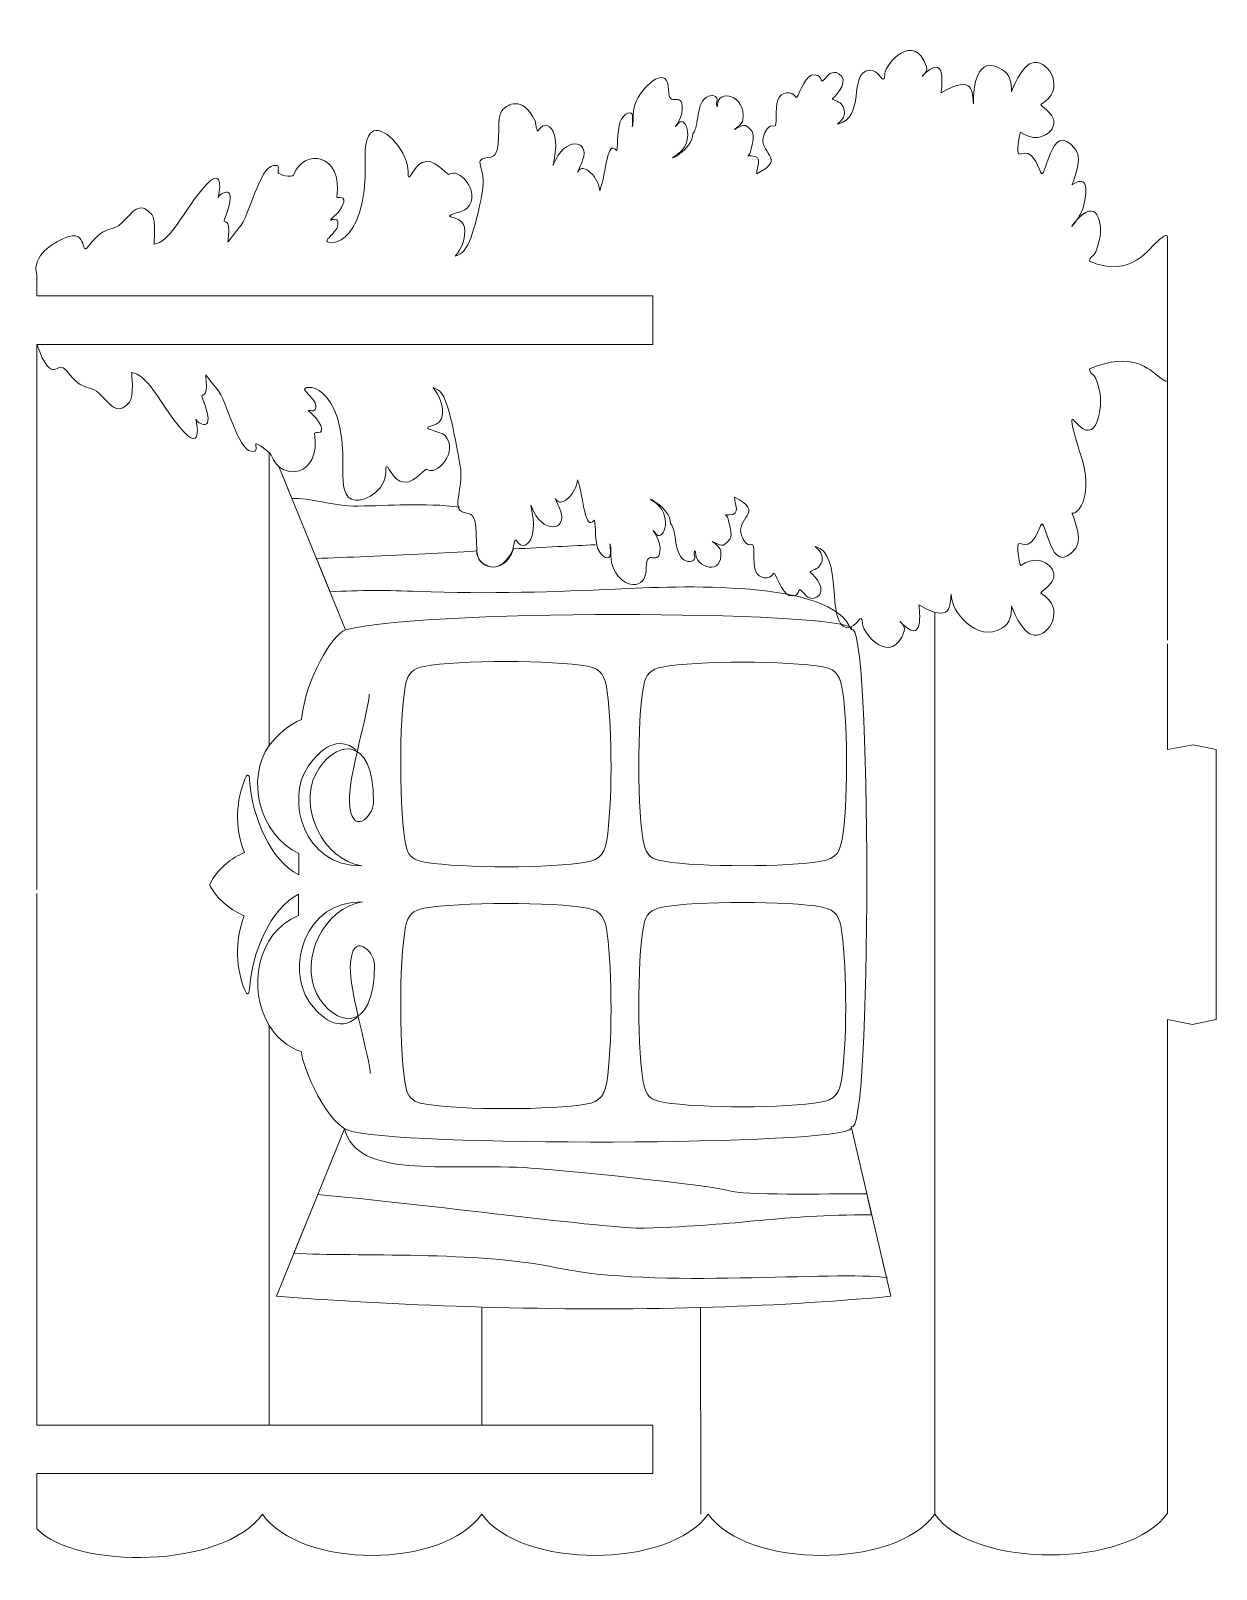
# Model space of a CAD drawing. Header units: centimetres. Extents: x -41 to 41, y -55 to 55.
# Drawn here: x -26.39 to -11.76, y -52.33 to -33.34 of the extents above; entities that cross this region are included whole.
import ezdxf

# ---------------------------------------------------------------- set-up
doc = ezdxf.new("R2010")
doc.units = ezdxf.units.CM
doc.header["$MEASUREMENT"] = 0
doc.layers.add('layer 1', color=7, linetype='Continuous')

msp = doc.modelspace()

# ---------------------------------------------------------------- linework, layer by layer
at = {"layer": 'layer 1', "color": 250, "lineweight": 9}
for points, knots in [([(-12.3648, -40.8604), (-12.3648, -40.8604), (-12.3648, -35.95133), (-12.3648, -35.95133), (-12.3648, -35.95133), (-12.3648, -35.83813), (-12.3715, -35.8491), (-12.45907, -35.91317), (-12.45907, -35.91317), (-12.60408, -36.01923), (-12.79692, -36.40963), (-13.32815, -36.18483), (-13.32815, -36.18483), (-13.30498, -36.06175), (-13.27923, -36.22037), (-13.20427, -35.91368), (-13.20427, -35.91368), (-13.16052, -35.73467), (-13.23165, -35.3608), (-13.51188, -35.70848), (-13.51188, -35.70848), (-13.62437, -35.84807), (-13.44127, -35.65203), (-13.40828, -35.52748), (-13.40828, -35.52748), (-13.29042, -35.08265), (-13.49025, -35.20695), (-13.5439, -35.24253), (-13.5439, -35.24253), (-13.55457, -35.2496), (-13.4007, -34.93582), (-13.49837, -34.80887), (-13.49837, -34.80887), (-13.82073, -34.38982), (-13.86472, -35.24977), (-13.93438, -35.08372), (-13.93438, -35.08372), (-13.97533, -34.986), (-14.03105, -34.79968), (-14.18818, -34.86383), (-14.18818, -34.86383), (-14.24788, -34.88817), (-14.19012, -34.58475), (-14.17517, -34.5951), (-14.17517, -34.5951), (-14.04013, -34.68865), (-13.88092, -34.68135), (-13.79122, -34.55233), (-13.79122, -34.55233), (-13.68352, -34.39743), (-13.9455, -34.26385), (-13.92787, -34.25305), (-13.92787, -34.25305), (-13.61498, -34.06143), (-13.82323, -33.71803), (-14.00987, -33.73175), (-14.00987, -33.73175), (-14.16942, -33.74348), (-14.2923, -34.10155), (-14.2923, -34.09425), (-14.2923, -34.09425), (-14.2923, -33.98113), (-14.30267, -33.88622), (-14.40945, -33.8194), (-14.40945, -33.8194), (-14.7155, -33.62793), (-14.76882, -34.03238), (-14.76087, -34.24083), (-14.76087, -34.24083), (-14.77428, -34.10887), (-14.74765, -33.8663), (-15.15783, -34.10647), (-15.15783, -34.10647), (-15.16762, -34.1122), (-15.07048, -33.61162), (-15.34655, -33.85603), (-15.34655, -33.85603), (-15.36032, -33.86822), (-15.37678, -33.88488), (-15.38298, -33.89142), (-15.38298, -33.89142), (-15.39943, -33.9087), (-15.39303, -33.9011), (-15.37908, -33.88735), (-15.37908, -33.88735), (-15.35867, -33.86722), (-15.3243, -33.82772), (-15.34003, -33.78275), (-15.34003, -33.78275), (-15.49462, -33.34125), (-15.84833, -33.74838), (-15.85415, -33.87437), (-15.85415, -33.87437), (-15.86247, -34.05428), (-15.92275, -33.80863), (-16.04937, -33.8255), (-16.04937, -33.8255), (-16.31305, -33.87125), (-16.08143, -34.41417), (-16.4393, -34.49558), (-16.4393, -34.49558), (-16.36427, -34.43102), (-16.30777, -34.34477), (-16.39428, -34.24343), (-16.39428, -34.24343), (-16.42057, -34.2126), (-16.51522, -34.1888), (-16.49842, -34.17625), (-16.49842, -34.17625), (-16.43583, -34.12968), (-16.2891, -33.94623), (-16.42002, -33.87087), (-16.42002, -33.87087), (-16.50725, -33.8205), (-16.55997, -33.89502), (-16.60253, -33.94415), (-16.60253, -33.94415), (-16.66012, -34.01067), (-16.61418, -33.8515), (-16.75872, -33.88918), (-16.75872, -33.88918), (-16.85, -33.913), (-16.93352, -34.1872), (-16.94743, -34.16403), (-16.94743, -34.16403), (-17.00325, -34.07123), (-17.13433, -34.09572), (-17.17088, -34.18687), (-17.17088, -34.18687), (-17.22097, -34.31178), (-17.17167, -34.536), (-17.22077, -34.51828), (-17.22077, -34.51828), (-17.28773, -34.49412), (-17.32765, -34.58125), (-17.3444, -34.62212), (-17.3444, -34.62212), (-17.43712, -34.84808), (-17.04198, -34.91563), (-17.43552, -35.10465), (-17.43552, -35.10465), (-17.43552, -35.02337), (-17.34905, -34.88477), (-17.50058, -34.88477), (-17.50058, -34.88477), (-17.57863, -34.88477), (-17.527, -34.89277), (-17.51362, -34.8359), (-17.51362, -34.8359), (-17.50053, -34.78043), (-17.452, -34.63863), (-17.49283, -34.58607), (-17.49283, -34.58607), (-17.58735, -34.46447), (-17.6026, -34.5119), (-17.71115, -34.55768), (-17.71115, -34.55768), (-17.72112, -34.56188), (-17.61215, -34.49993), (-17.6047, -34.43888), (-17.6047, -34.43888), (-17.56605, -34.12207), (-17.91708, -34.06222), (-17.91708, -34.2539), (-17.91708, -34.2539), (-17.91708, -34.31038), (-17.93587, -34.24155), (-17.93008, -34.22947), (-17.93008, -34.22947), (-17.896, -34.15828), (-17.96778, -34.12528), (-18.03162, -34.14977), (-18.03162, -34.14977), (-18.1933, -34.21173), (-18.13965, -34.52917), (-18.2226, -34.60947), (-18.2226, -34.60947), (-18.22305, -34.81887), (-18.57583, -34.96848), (-18.4442, -34.8891), (-18.4442, -34.8891), (-18.17405, -34.72622), (-18.31308, -34.38472), (-18.39503, -34.47663), (-18.39503, -34.47663), (-18.50928, -34.6048), (-18.3531, -34.44488), (-18.3531, -34.30887), (-18.3531, -34.30887), (-18.3531, -34.05555), (-18.5223, -34.32205), (-18.5223, -34.07067), (-18.5223, -34.07067), (-18.5223, -33.76042), (-18.81895, -33.98815), (-18.91925, -34.20678), (-18.91925, -34.20678), (-18.9796, -34.33833), (-18.9521, -34.44608), (-18.96493, -34.50047), (-18.96493, -34.50047), (-18.98188, -34.57227), (-18.9597, -34.48027), (-18.96767, -34.38538), (-18.96767, -34.38538), (-18.9701, -34.33497), (-19.0655, -34.34117), (-19.11942, -34.4658), (-19.11942, -34.4658), (-19.16333, -34.5673), (-19.14442, -34.8441), (-19.16657, -34.81757), (-19.16657, -34.81757), (-19.285, -34.67565), (-19.28693, -35.07852), (-19.3717, -35.31812), (-19.3717, -35.31812), (-19.37647, -35.15783), (-19.57728, -34.95692), (-19.6416, -35.08022), (-19.6416, -35.08022), (-19.66247, -35.12018), (-19.5922, -34.96378), (-19.58303, -34.93973), (-19.58303, -34.93973), (-19.48415, -34.6802), (-19.81377, -34.64288), (-19.94097, -34.9886), (-19.94097, -34.9886), (-19.97263, -35.07463), (-19.88138, -34.80177), (-19.93045, -34.62995), (-19.93045, -34.62995), (-19.96738, -34.5005), (-20.06327, -34.46135), (-20.12988, -34.57237), (-20.12988, -34.57237), (-20.13207, -34.576), (-20.15052, -34.59242), (-20.1678, -34.45225), (-20.1678, -34.45225), (-20.33845, -34.12333), (-20.50887, -34.26558), (-20.56382, -34.30747), (-20.56382, -34.30747), (-20.67577, -34.39283), (-20.55227, -34.87915), (-20.71315, -34.89962), (-20.71315, -34.89962), (-20.98612, -34.93433), (-20.75397, -34.99297), (-20.82252, -35.3435), (-20.82252, -35.3435), (-20.86415, -35.55635), (-20.96095, -36.03348), (-21.09325, -36.09507), (-21.09325, -36.09507), (-21.22893, -36.15825), (-21.10293, -36.11088), (-21.05817, -35.9479), (-21.05817, -35.9479), (-21.02627, -35.83178), (-21.00508, -35.68938), (-21.16823, -35.6501), (-21.16823, -35.6501), (-21.34022, -35.60875), (-21.06793, -35.59423), (-21.00637, -35.52857), (-21.00637, -35.52857), (-20.8267, -35.33707), (-21.11633, -35.0134), (-21.2349, -35.11675), (-21.2349, -35.11675), (-21.28172, -35.10217), (-21.41292, -34.90227), (-21.562, -34.96498), (-21.562, -34.96498), (-21.67758, -35.0136), (-21.7405, -35.26695), (-21.73673, -35.08183), (-21.73673, -35.08183), (-21.73207, -34.85378), (-22.0135, -34.51902), (-22.16212, -34.5775), (-22.16212, -34.5775), (-22.2777, -34.62298), (-22.26898, -34.8635), (-22.26648, -34.94668), (-22.26648, -34.94668), (-22.23283, -36.06942), (-22.80242, -35.99888), (-22.73277, -35.91783), (-22.73277, -35.91783), (-22.727, -35.91112), (-22.61612, -35.79232), (-22.60913, -35.76513), (-22.60913, -35.76513), (-22.55447, -35.55275), (-22.81788, -35.78252), (-22.61563, -35.60023), (-22.61563, -35.60023), (-22.57875, -35.56698), (-22.4675, -35.39867), (-22.57007, -35.39867), (-22.57007, -35.39867), (-22.57488, -35.39867), (-22.6174, -35.40452), (-22.61563, -35.39255), (-22.61563, -35.39255), (-22.53627, -34.85388), (-23.02157, -34.78437), (-23.1519, -35.12145), (-23.1519, -35.12145), (-23.16777, -35.16248), (-23.34063, -35.11133), (-23.34063, -35.09527), (-23.34063, -35.09527), (-23.34063, -35.02397), (-23.31693, -34.99363), (-23.3992, -35.00363), (-23.3992, -35.00363), (-23.56955, -35.02437), (-23.69487, -35.63057), (-23.81955, -35.76948), (-23.81955, -35.76948), (-24.01355, -35.98565), (-23.9497, -36.01583), (-23.9497, -35.80002), (-23.9497, -35.80002), (-23.9497, -35.6423), (-24.0282, -35.73193), (-24.00177, -35.66565), (-24.00177, -35.66565), (-23.80485, -35.17203), (-24.0769, -35.36178), (-24.08037, -35.3985), (-24.08037, -35.3985), (-24.08185, -35.41403), (-23.9529, -34.85858), (-24.35293, -35.38995), (-24.35293, -35.38995), (-24.53412, -35.63058), (-24.6856, -35.95308), (-24.87363, -35.974), (-24.87363, -35.974), (-24.87332, -35.97463), (-24.84108, -35.66882), (-24.89973, -35.6066), (-24.89973, -35.6066), (-25.0212, -35.47765), (-25.08582, -35.51122), (-25.21287, -35.65558), (-25.21287, -35.65558), (-25.40705, -35.8762), (-25.44618, -35.68985), (-25.67898, -35.99793), (-25.67898, -35.99793), (-25.79627, -36.15312), (-25.65863, -35.7104), (-26.04705, -35.93395), (-26.04705, -35.93395), (-26.07742, -35.94765), (-26.39298, -36.10817), (-26.31792, -36.352), (-26.31792, -36.352), (-26.31792, -36.352), (-26.31792, -36.6109), (-26.31792, -36.6109), (-26.31792, -36.6109), (-26.31792, -36.6109), (-18.71562, -36.6109), (-18.71562, -36.6109), (-18.71562, -36.6109), (-18.71562, -36.6109), (-18.71562, -37.2109), (-18.71562, -37.2109), (-18.71562, -37.2109), (-18.71562, -37.2109), (-26.31792, -37.2109), (-26.31792, -37.2109), (-26.31792, -37.2109), (-26.31792, -37.2109), (-26.31792, -43.93827), (-26.31792, -43.93827)], [0, 0, 0, 0, 0.01030928, 0.01030928, 0.01030928, 0.01030928, 0.02061856, 0.02061856, 0.02061856, 0.02061856, 0.03092784, 0.03092784, 0.03092784, 0.03092784, 0.04123711, 0.04123711, 0.04123711, 0.04123711, 0.05154639, 0.05154639, 0.05154639, 0.05154639, 0.06185567, 0.06185567, 0.06185567, 0.06185567, 0.07216495, 0.07216495, 0.07216495, 0.07216495, 0.08247423, 0.08247423, 0.08247423, 0.08247423, 0.09278351, 0.09278351, 0.09278351, 0.09278351, 0.10309278, 0.10309278, 0.10309278, 0.10309278, 0.11340206, 0.11340206, 0.11340206, 0.11340206, 0.12371134, 0.12371134, 0.12371134, 0.12371134, 0.13402062, 0.13402062, 0.13402062, 0.13402062, 0.1443299, 0.1443299, 0.1443299, 0.1443299, 0.15463918, 0.15463918, 0.15463918, 0.15463918, 0.16494845, 0.16494845, 0.16494845, 0.16494845, 0.17525773, 0.17525773, 0.17525773, 0.17525773, 0.18556701, 0.18556701, 0.18556701, 0.18556701, 0.19587629, 0.19587629, 0.19587629, 0.19587629, 0.20618557, 0.20618557, 0.20618557, 0.20618557, 0.21649485, 0.21649485, 0.21649485, 0.21649485, 0.22680412, 0.22680412, 0.22680412, 0.22680412, 0.2371134, 0.2371134, 0.2371134, 0.2371134, 0.24742268, 0.24742268, 0.24742268, 0.24742268, 0.25773196, 0.25773196, 0.25773196, 0.25773196, 0.26804124, 0.26804124, 0.26804124, 0.26804124, 0.27835052, 0.27835052, 0.27835052, 0.27835052, 0.28865979, 0.28865979, 0.28865979, 0.28865979, 0.29896907, 0.29896907, 0.29896907, 0.29896907, 0.30927835, 0.30927835, 0.30927835, 0.30927835, 0.31958763, 0.31958763, 0.31958763, 0.31958763, 0.32989691, 0.32989691, 0.32989691, 0.32989691, 0.34020619, 0.34020619, 0.34020619, 0.34020619, 0.35051546, 0.35051546, 0.35051546, 0.35051546, 0.36082474, 0.36082474, 0.36082474, 0.36082474, 0.37113402, 0.37113402, 0.37113402, 0.37113402, 0.3814433, 0.3814433, 0.3814433, 0.3814433, 0.39175258, 0.39175258, 0.39175258, 0.39175258, 0.40206186, 0.40206186, 0.40206186, 0.40206186, 0.41237113, 0.41237113, 0.41237113, 0.41237113, 0.42268041, 0.42268041, 0.42268041, 0.42268041, 0.43298969, 0.43298969, 0.43298969, 0.43298969, 0.44329897, 0.44329897, 0.44329897, 0.44329897, 0.45360825, 0.45360825, 0.45360825, 0.45360825, 0.46391753, 0.46391753, 0.46391753, 0.46391753, 0.4742268, 0.4742268, 0.4742268, 0.4742268, 0.48453608, 0.48453608, 0.48453608, 0.48453608, 0.49484536, 0.49484536, 0.49484536, 0.49484536, 0.50515464, 0.50515464, 0.50515464, 0.50515464, 0.51546392, 0.51546392, 0.51546392, 0.51546392, 0.5257732, 0.5257732, 0.5257732, 0.5257732, 0.53608247, 0.53608247, 0.53608247, 0.53608247, 0.54639175, 0.54639175, 0.54639175, 0.54639175, 0.55670103, 0.55670103, 0.55670103, 0.55670103, 0.56701031, 0.56701031, 0.56701031, 0.56701031, 0.57731959, 0.57731959, 0.57731959, 0.57731959, 0.58762887, 0.58762887, 0.58762887, 0.58762887, 0.59793814, 0.59793814, 0.59793814, 0.59793814, 0.60824742, 0.60824742, 0.60824742, 0.60824742, 0.6185567, 0.6185567, 0.6185567, 0.6185567, 0.62886598, 0.62886598, 0.62886598, 0.62886598, 0.63917526, 0.63917526, 0.63917526, 0.63917526, 0.64948454, 0.64948454, 0.64948454, 0.64948454, 0.65979381, 0.65979381, 0.65979381, 0.65979381, 0.67010309, 0.67010309, 0.67010309, 0.67010309, 0.68041237, 0.68041237, 0.68041237, 0.68041237, 0.69072165, 0.69072165, 0.69072165, 0.69072165, 0.70103093, 0.70103093, 0.70103093, 0.70103093, 0.71134021, 0.71134021, 0.71134021, 0.71134021, 0.72164948, 0.72164948, 0.72164948, 0.72164948, 0.73195876, 0.73195876, 0.73195876, 0.73195876, 0.74226804, 0.74226804, 0.74226804, 0.74226804, 0.75257732, 0.75257732, 0.75257732, 0.75257732, 0.7628866, 0.7628866, 0.7628866, 0.7628866, 0.77319588, 0.77319588, 0.77319588, 0.77319588, 0.78350515, 0.78350515, 0.78350515, 0.78350515, 0.79381443, 0.79381443, 0.79381443, 0.79381443, 0.80412371, 0.80412371, 0.80412371, 0.80412371, 0.81443299, 0.81443299, 0.81443299, 0.81443299, 0.82474227, 0.82474227, 0.82474227, 0.82474227, 0.83505155, 0.83505155, 0.83505155, 0.83505155, 0.84536082, 0.84536082, 0.84536082, 0.84536082, 0.8556701, 0.8556701, 0.8556701, 0.8556701, 0.86597938, 0.86597938, 0.86597938, 0.86597938, 0.87628866, 0.87628866, 0.87628866, 0.87628866, 0.88659794, 0.88659794, 0.88659794, 0.88659794, 0.89690722, 0.89690722, 0.89690722, 0.89690722, 0.90721649, 0.90721649, 0.90721649, 0.90721649, 0.91752577, 0.91752577, 0.91752577, 0.91752577, 0.92783505, 0.92783505, 0.92783505, 0.92783505, 0.93814433, 0.93814433, 0.93814433, 0.93814433, 0.94845361, 0.94845361, 0.94845361, 0.94845361, 0.95876289, 0.95876289, 0.95876289, 0.95876289, 0.96907216, 0.96907216, 0.96907216, 0.96907216, 0.97938144, 0.97938144, 0.97938144, 0.97938144, 1, 1, 1, 1]), ([(-26.31792, -43.98753), (-26.31792, -43.98753), (-26.31792, -50.54575), (-26.31792, -50.54575), (-26.31792, -50.54575), (-26.31792, -50.54575), (-18.7156, -50.54575), (-18.7156, -50.54575), (-18.7156, -50.54575), (-18.7156, -50.54575), (-18.7156, -51.14365), (-18.7156, -51.14365), (-18.7156, -51.14365), (-18.7156, -51.14365), (-26.31792, -51.14365), (-26.31792, -51.14365), (-26.31792, -51.14365), (-26.31792, -51.14365), (-26.31792, -51.82822), (-26.31792, -51.82822), (-26.31792, -51.82822), (-25.83785, -52.32543), (-24.01552, -52.3254), (-23.53548, -51.64445), (-23.53548, -51.64445), (-23.05543, -52.32542), (-21.30817, -52.3254), (-20.82815, -51.64445), (-20.82815, -51.64445), (-20.34812, -52.32542), (-18.51363, -52.3254), (-18.0336, -51.64445), (-18.0336, -51.64445), (-17.55358, -52.32542), (-15.71875, -52.3254), (-15.2387, -51.64445), (-15.2387, -51.64445), (-14.7587, -52.32542), (-12.84482, -52.31387), (-12.36478, -51.63295), (-12.36478, -51.63295), (-12.36478, -49.6032), (-12.3648, -47.57342), (-12.3648, -45.54367), (-12.3648, -45.54367), (-12.3648, -45.54367), (-12.05602, -45.602), (-12.05602, -45.602), (-12.05602, -45.602), (-12.05602, -45.602), (-11.76478, -45.54367), (-11.76478, -45.54367), (-11.76478, -45.54367), (-11.76478, -45.54367), (-11.76478, -42.21033), (-11.76478, -42.21033), (-11.76478, -42.21033), (-11.76478, -42.21033), (-12.05125, -42.152), (-12.05125, -42.152), (-12.05125, -42.152), (-12.05125, -42.152), (-12.3648, -42.21033), (-12.3648, -42.21033), (-12.3648, -42.21033), (-12.3648, -42.21033), (-12.3648, -40.90727), (-12.3648, -40.90727)], [0, 0, 0, 0, 0.05555556, 0.05555556, 0.05555556, 0.05555556, 0.11111111, 0.11111111, 0.11111111, 0.11111111, 0.16666667, 0.16666667, 0.16666667, 0.16666667, 0.22222222, 0.22222222, 0.22222222, 0.22222222, 0.27777778, 0.27777778, 0.27777778, 0.27777778, 0.33333333, 0.33333333, 0.33333333, 0.33333333, 0.38888889, 0.38888889, 0.38888889, 0.38888889, 0.44444444, 0.44444444, 0.44444444, 0.44444444, 0.5, 0.5, 0.5, 0.5, 0.55555556, 0.55555556, 0.55555556, 0.55555556, 0.61111111, 0.61111111, 0.61111111, 0.61111111, 0.66666667, 0.66666667, 0.66666667, 0.66666667, 0.72222222, 0.72222222, 0.72222222, 0.72222222, 0.77777778, 0.77777778, 0.77777778, 0.77777778, 0.83333333, 0.83333333, 0.83333333, 0.83333333, 0.88888889, 0.88888889, 0.88888889, 0.88888889, 1, 1, 1, 1]), ([(-19.62215, -43.6138), (-20.12625, -43.67953), (-21.24588, -43.66967), (-21.58658, -43.5883), (-21.58658, -43.5883), (-21.68695, -43.56433), (-21.73852, -43.50337), (-21.76122, -43.4043), (-21.76122, -43.4043), (-21.84855, -43.02342), (-21.85062, -41.8345), (-21.76785, -41.4101), (-21.76785, -41.4101), (-21.74062, -41.27035), (-21.67773, -41.21013), (-21.53903, -41.18427), (-21.53903, -41.18427), (-21.11997, -41.1061), (-19.93958, -41.10418), (-19.52135, -41.18282), (-19.52135, -41.18282), (-19.34318, -41.21632), (-19.30453, -41.31345), (-19.27858, -41.49945), (-19.27858, -41.49945), (-19.2155, -41.95142), (-19.21792, -42.91567), (-19.2858, -43.32865), (-19.2858, -43.32865), (-19.32097, -43.54275), (-19.40453, -43.58542), (-19.62215, -43.6138)], [0, 0, 0, 0, 0.11111111, 0.11111111, 0.11111111, 0.11111111, 0.22222222, 0.22222222, 0.22222222, 0.22222222, 0.33333333, 0.33333333, 0.33333333, 0.33333333, 0.44444444, 0.44444444, 0.44444444, 0.44444444, 0.55555556, 0.55555556, 0.55555556, 0.55555556, 0.66666667, 0.66666667, 0.66666667, 0.66666667, 0.77777778, 0.77777778, 0.77777778, 0.77777778, 1, 1, 1, 1]), ([(-18.64852, -43.57557), (-18.74885, -43.55162), (-18.80045, -43.49062), (-18.82315, -43.39155), (-18.82315, -43.39155), (-18.91048, -43.0107), (-18.91253, -41.84292), (-18.82978, -41.41852), (-18.82978, -41.41852), (-18.80255, -41.2788), (-18.73967, -41.21857), (-18.60097, -41.1927), (-18.60097, -41.1927), (-18.1819, -41.11452), (-17.03325, -41.11263), (-16.61502, -41.19125), (-16.61502, -41.19125), (-16.43688, -41.22472), (-16.39822, -41.32188), (-16.37225, -41.50788), (-16.37225, -41.50788), (-16.30918, -41.95985), (-16.3116, -42.90295), (-16.37945, -43.31592), (-16.37945, -43.31592), (-16.41463, -43.52998), (-16.49822, -43.57268), (-16.71583, -43.60107), (-16.71583, -43.60107), (-17.2199, -43.66678), (-18.30782, -43.65692), (-18.64852, -43.57557)], [0, 0, 0, 0, 0.11111111, 0.11111111, 0.11111111, 0.11111111, 0.22222222, 0.22222222, 0.22222222, 0.22222222, 0.33333333, 0.33333333, 0.33333333, 0.33333333, 0.44444444, 0.44444444, 0.44444444, 0.44444444, 0.55555556, 0.55555556, 0.55555556, 0.55555556, 0.66666667, 0.66666667, 0.66666667, 0.66666667, 0.77777778, 0.77777778, 0.77777778, 0.77777778, 1, 1, 1, 1]), ([(-22.376, -42.2164), (-22.59885, -42.02713), (-22.82447, -42.20595), (-22.97052, -42.41702), (-22.97052, -42.41702), (-23.24937, -42.82), (-23.03502, -43.65655), (-22.30923, -43.64428), (-22.30923, -43.64428), (-22.786, -43.57138), (-23.09002, -42.93448), (-22.87627, -42.51313), (-22.87627, -42.51313), (-22.67232, -42.1111), (-22.15792, -41.97945), (-22.16308, -42.8686), (-22.16308, -42.8686), (-22.16405, -43.03432), (-22.44512, -43.3082), (-22.4607, -42.84572), (-22.4607, -42.84572), (-22.47137, -42.5293), (-22.20887, -41.67375), (-22.21528, -41.52627)], [0, 0, 0, 0, 0.14285714, 0.14285714, 0.14285714, 0.14285714, 0.28571429, 0.28571429, 0.28571429, 0.28571429, 0.42857143, 0.42857143, 0.42857143, 0.42857143, 0.57142857, 0.57142857, 0.57142857, 0.57142857, 0.71428571, 0.71428571, 0.71428571, 0.71428571, 1, 1, 1, 1]), ([(-22.36708, -45.51597), (-22.58992, -45.70523), (-22.81402, -45.52752), (-22.96007, -45.31645), (-22.96007, -45.31645), (-23.2389, -44.91348), (-23.02457, -44.07693), (-22.29877, -44.08918), (-22.29877, -44.08918), (-22.77555, -44.1621), (-23.07957, -44.799), (-22.86582, -45.22035), (-22.86582, -45.22035), (-22.66187, -45.62238), (-22.14747, -45.75402), (-22.15263, -44.86487), (-22.15263, -44.86487), (-22.1536, -44.69917), (-22.43465, -44.42527), (-22.45025, -44.88775), (-22.45025, -44.88775), (-22.4609, -45.20418), (-22.19842, -46.05973), (-22.20483, -46.2072)], [0, 0, 0, 0, 0.14285714, 0.14285714, 0.14285714, 0.14285714, 0.28571429, 0.28571429, 0.28571429, 0.28571429, 0.42857143, 0.42857143, 0.42857143, 0.42857143, 0.57142857, 0.57142857, 0.57142857, 0.57142857, 0.71428571, 0.71428571, 0.71428571, 0.71428571, 1, 1, 1, 1]), ([(-19.52135, -44.16775), (-19.34318, -44.20125), (-19.30453, -44.29838), (-19.27858, -44.48438), (-19.27858, -44.48438), (-19.2155, -44.93637), (-19.21792, -45.9006), (-19.2858, -46.31358), (-19.2858, -46.31358), (-19.32097, -46.52768), (-19.40453, -46.57035), (-19.62215, -46.59873), (-19.62215, -46.59873), (-20.12625, -46.66447), (-21.24588, -46.6546), (-21.58658, -46.57323), (-21.58658, -46.57323), (-21.68695, -46.54928), (-21.73852, -46.4883), (-21.76122, -46.38923), (-21.76122, -46.38923), (-21.84855, -46.00835), (-21.85062, -44.81943), (-21.76785, -44.39503), (-21.76785, -44.39503), (-21.74062, -44.25528), (-21.67773, -44.19507), (-21.53903, -44.1692), (-21.53903, -44.1692), (-21.11997, -44.09103), (-19.93958, -44.08912), (-19.52135, -44.16775)], [0, 0, 0, 0, 0.11111111, 0.11111111, 0.11111111, 0.11111111, 0.22222222, 0.22222222, 0.22222222, 0.22222222, 0.33333333, 0.33333333, 0.33333333, 0.33333333, 0.44444444, 0.44444444, 0.44444444, 0.44444444, 0.55555556, 0.55555556, 0.55555556, 0.55555556, 0.66666667, 0.66666667, 0.66666667, 0.66666667, 0.77777778, 0.77777778, 0.77777778, 0.77777778, 1, 1, 1, 1]), ([(-18.60097, -44.15647), (-18.1819, -44.0783), (-17.04385, -44.0764), (-16.6256, -44.15502), (-16.6256, -44.15502), (-16.44745, -44.1885), (-16.40878, -44.28565), (-16.38283, -44.47165), (-16.38283, -44.47165), (-16.31975, -44.92362), (-16.3222, -45.87733), (-16.39005, -46.29027), (-16.39005, -46.29027), (-16.4252, -46.50432), (-16.50883, -46.54705), (-16.7264, -46.57542), (-16.7264, -46.57542), (-17.23048, -46.64112), (-18.30783, -46.63123), (-18.64852, -46.54992), (-18.64852, -46.54992), (-18.74882, -46.52598), (-18.80045, -46.46498), (-18.82315, -46.36592), (-18.82315, -46.36592), (-18.91048, -45.98503), (-18.91253, -44.8067), (-18.82978, -44.3823), (-18.82978, -44.3823), (-18.80255, -44.24255), (-18.73967, -44.18233), (-18.60097, -44.15647)], [0, 0, 0, 0, 0.11111111, 0.11111111, 0.11111111, 0.11111111, 0.22222222, 0.22222222, 0.22222222, 0.22222222, 0.33333333, 0.33333333, 0.33333333, 0.33333333, 0.44444444, 0.44444444, 0.44444444, 0.44444444, 0.55555556, 0.55555556, 0.55555556, 0.55555556, 0.66666667, 0.66666667, 0.66666667, 0.66666667, 0.77777778, 0.77777778, 0.77777778, 0.77777778, 1, 1, 1, 1])]:
    msp.add_open_spline(points, degree=3, knots=knots, dxfattribs=at)
at = {"layer": 'layer 1', "color": 114, "lineweight": 9}
for points, knots in [([(-12.3648, -37.58138), (-12.3648, -37.69458), (-12.3715, -37.68362), (-12.45907, -37.61955), (-12.45907, -37.61955), (-12.60408, -37.51348), (-12.79692, -37.28975), (-13.32815, -37.51455), (-13.32815, -37.51455), (-13.30498, -37.63763), (-13.27923, -37.47902), (-13.20427, -37.7857), (-13.20427, -37.7857), (-13.16052, -37.96472), (-13.23165, -38.50525), (-13.51188, -38.15757), (-13.51188, -38.15757), (-13.62437, -38.01798), (-13.44127, -38.54735), (-13.40828, -38.6719), (-13.40828, -38.6719), (-13.29042, -39.11673), (-13.49025, -39.32577), (-13.5439, -39.29018), (-13.5439, -39.29018), (-13.55457, -39.28312), (-13.4007, -39.5969), (-13.49837, -39.72385), (-13.49837, -39.72385), (-13.82073, -40.1429), (-13.86472, -39.28295), (-13.93438, -39.449), (-13.93438, -39.449), (-13.97533, -39.54672), (-14.03105, -39.73303), (-14.18818, -39.66888), (-14.18818, -39.66888), (-14.24788, -39.64455), (-14.19012, -39.94797), (-14.17517, -39.93762), (-14.17517, -39.93762), (-14.04013, -39.84407), (-13.88092, -39.85137), (-13.79122, -39.98038), (-13.79122, -39.98038), (-13.68352, -40.13528), (-13.9455, -40.26887), (-13.92787, -40.27967), (-13.92787, -40.27967), (-13.61498, -40.47128), (-13.82323, -40.81468), (-14.00987, -40.80097), (-14.00987, -40.80097), (-14.16942, -40.78923), (-14.2923, -40.43117), (-14.2923, -40.43847), (-14.2923, -40.43847), (-14.2923, -40.55158), (-14.30267, -40.6465), (-14.40945, -40.71332), (-14.40945, -40.71332), (-14.7155, -40.90478), (-15.04382, -40.50033), (-15.03587, -40.29188), (-15.03587, -40.29188), (-15.04928, -40.42385), (-15.02265, -40.66642), (-15.43283, -40.42625), (-15.43283, -40.42625), (-15.44262, -40.42052), (-15.34548, -40.9211), (-15.62155, -40.67668), (-15.62155, -40.67668), (-15.63532, -40.6645), (-15.65178, -40.64783), (-15.65798, -40.6413), (-15.65798, -40.6413), (-15.67443, -40.62402), (-15.66803, -40.63162), (-15.65408, -40.64537), (-15.65408, -40.64537), (-15.63367, -40.6655), (-15.5993, -40.705), (-15.61503, -40.74997), (-15.61503, -40.74997), (-15.76962, -41.19147), (-16.12328, -40.78438), (-16.12915, -40.65835), (-16.12915, -40.65835), (-16.13752, -40.47838), (-16.19775, -40.72408), (-16.32437, -40.70722), (-16.32437, -40.70722), (-16.58805, -40.66147), (-16.35643, -39.78522), (-16.7143, -39.7038), (-16.7143, -39.7038), (-16.63927, -39.76837), (-16.58277, -39.85462), (-16.66928, -39.95595), (-16.66928, -39.95595), (-16.69557, -39.98678), (-16.79022, -40.01058), (-16.77342, -40.02313), (-16.77342, -40.02313), (-16.71083, -40.0697), (-16.5641, -40.25315), (-16.69502, -40.32852), (-16.69502, -40.32852), (-16.78225, -40.37888), (-16.83497, -40.30437), (-16.87753, -40.25523), (-16.87753, -40.25523), (-16.93512, -40.18872), (-16.88918, -40.34788), (-17.03372, -40.3102), (-17.03372, -40.3102), (-17.125, -40.28638), (-17.20852, -40.01218), (-17.22243, -40.03535), (-17.22243, -40.03535), (-17.27825, -40.12815), (-17.40933, -40.10367), (-17.44588, -40.01252), (-17.44588, -40.01252), (-17.49597, -39.8876), (-17.44663, -39.66335), (-17.49577, -39.6811), (-17.49577, -39.6811), (-17.56277, -39.7053), (-17.60265, -39.61813), (-17.6194, -39.57727), (-17.6194, -39.57727), (-17.71212, -39.3513), (-17.31698, -39.28375), (-17.71052, -39.09473), (-17.71052, -39.09473), (-17.71052, -39.17602), (-17.62405, -39.31462), (-17.77558, -39.31462), (-17.77558, -39.31462), (-17.85363, -39.31462), (-17.802, -39.30662), (-17.78862, -39.36348), (-17.78862, -39.36348), (-17.77553, -39.41895), (-17.727, -39.56075), (-17.76783, -39.61332), (-17.76783, -39.61332), (-17.86235, -39.73492), (-17.8776, -39.68748), (-17.98615, -39.6417), (-17.98615, -39.6417), (-17.99612, -39.6375), (-17.88715, -39.69945), (-17.8797, -39.7605), (-17.8797, -39.7605), (-17.84105, -40.07732), (-18.19208, -39.9705), (-18.19208, -39.77882), (-18.19208, -39.77882), (-18.19208, -39.72233), (-18.21087, -39.79117), (-18.20508, -39.80325), (-18.20508, -39.80325), (-18.171, -39.87443), (-18.24278, -39.90743), (-18.30662, -39.88295), (-18.30662, -39.88295), (-18.4683, -39.82098), (-18.41465, -39.50355), (-18.4976, -39.42325), (-18.4976, -39.42325), (-18.49805, -39.21385), (-18.85087, -39.06422), (-18.7192, -39.14362), (-18.7192, -39.14362), (-18.44903, -39.30653), (-18.58805, -39.64805), (-18.67003, -39.55608), (-18.67003, -39.55608), (-18.78433, -39.42788), (-18.6281, -39.58783), (-18.6281, -39.72385), (-18.6281, -39.72385), (-18.6281, -39.97717), (-18.7973, -39.71067), (-18.7973, -39.96205), (-18.7973, -39.96205), (-18.7973, -40.2723), (-19.0939, -40.21128), (-19.19425, -39.9926), (-19.19425, -39.9926), (-19.25465, -39.861), (-19.2271, -39.7533), (-19.23993, -39.69892), (-19.23993, -39.69892), (-19.25688, -39.62712), (-19.2347, -39.71912), (-19.24267, -39.814), (-19.24267, -39.814), (-19.2451, -39.86442), (-19.3405, -39.85822), (-19.39442, -39.73358), (-19.39442, -39.73358), (-19.43833, -39.63208), (-19.41942, -39.35528), (-19.44157, -39.38182), (-19.44157, -39.38182), (-19.56, -39.52373), (-19.56193, -39.12087), (-19.6467, -38.88127), (-19.6467, -38.88127), (-19.65147, -39.04155), (-19.85228, -39.24247), (-19.9166, -39.11917), (-19.9166, -39.11917), (-19.93747, -39.0792), (-19.86723, -39.23553), (-19.85803, -39.25965), (-19.85803, -39.25965), (-19.75908, -39.51922), (-20.08877, -39.5565), (-20.21597, -39.21078), (-20.21597, -39.21078), (-20.24763, -39.12475), (-20.15638, -39.39762), (-20.20545, -39.56943), (-20.20545, -39.56943), (-20.24238, -39.69888), (-20.33827, -39.73803), (-20.40488, -39.62702), (-20.40488, -39.62702), (-20.40707, -39.62338), (-20.42552, -39.60697), (-20.4428, -39.74713), (-20.4428, -39.74713), (-20.61345, -40.07605), (-20.78387, -39.9338), (-20.83882, -39.89192), (-20.83882, -39.89192), (-20.95077, -39.80655), (-20.8272, -39.32027), (-20.98815, -39.29977), (-20.98815, -39.29977), (-21.26115, -39.26498), (-21.02892, -39.0398), (-21.09752, -38.68922), (-21.09752, -38.68922), (-21.1392, -38.47632), (-21.23595, -37.83257), (-21.36825, -37.77098), (-21.36825, -37.77098), (-21.50393, -37.7078), (-21.37793, -37.75517), (-21.33317, -37.91815), (-21.33317, -37.91815), (-21.30127, -38.03427), (-21.28008, -38.17667), (-21.44323, -38.21595), (-21.44323, -38.21595), (-21.61522, -38.2573), (-21.34293, -38.27182), (-21.28137, -38.33748), (-21.28137, -38.33748), (-21.1017, -38.52898), (-21.39133, -38.85265), (-21.5099, -38.7493), (-21.5099, -38.7493), (-21.55672, -38.76388), (-21.68788, -38.96382), (-21.837, -38.90107), (-21.837, -38.90107), (-21.95262, -38.85242), (-22.0155, -38.5991), (-22.01173, -38.78422), (-22.01173, -38.78422), (-22.00707, -39.01227), (-22.28848, -39.18038), (-22.43712, -39.12188), (-22.43712, -39.12188), (-22.55272, -39.07638), (-22.54398, -38.83588), (-22.54148, -38.7527), (-22.54148, -38.7527), (-22.50783, -37.62997), (-23.07742, -37.7005), (-23.00777, -37.78155), (-23.00777, -37.78155), (-23.002, -37.78827), (-22.89112, -37.90707), (-22.88413, -37.93425), (-22.88413, -37.93425), (-22.82947, -38.14663), (-23.09288, -37.91687), (-22.89063, -38.09915), (-22.89063, -38.09915), (-22.85375, -38.1324), (-22.74248, -38.30072), (-22.84507, -38.30072), (-22.84507, -38.30072), (-22.8499, -38.30072), (-22.8924, -38.29487), (-22.89063, -38.30683), (-22.89063, -38.30683), (-22.81127, -38.8455), (-23.29657, -38.91502), (-23.4269, -38.57793), (-23.4269, -38.57793), (-23.44277, -38.5369), (-23.61563, -38.42138), (-23.61563, -38.43745), (-23.61563, -38.43745), (-23.61563, -38.50875), (-23.59193, -38.53908), (-23.6742, -38.52908), (-23.6742, -38.52908), (-23.84455, -38.50835), (-23.96987, -37.90215), (-24.09455, -37.76323), (-24.09455, -37.76323), (-24.28855, -37.54707), (-24.2247, -37.51688), (-24.2247, -37.7327), (-24.2247, -37.7327), (-24.2247, -37.89042), (-24.3032, -37.80078), (-24.27677, -37.86707), (-24.27677, -37.86707), (-24.07985, -38.36068), (-24.3519, -38.17093), (-24.35537, -38.13422), (-24.35537, -38.13422), (-24.35685, -38.11868), (-24.2279, -38.67413), (-24.62793, -38.14277), (-24.62793, -38.14277), (-24.80912, -37.90213), (-24.9606, -37.57963), (-25.14863, -37.55872), (-25.14863, -37.55872), (-25.14832, -37.55808), (-25.11608, -37.8639), (-25.17473, -37.92612), (-25.17473, -37.92612), (-25.2962, -38.05507), (-25.36082, -38.0215), (-25.48787, -37.87713), (-25.48787, -37.87713), (-25.68205, -37.65652), (-25.72118, -37.84287), (-25.95398, -37.53478), (-25.95398, -37.53478), (-26.07127, -37.3796), (-26.12075, -37.76028), (-26.31792, -37.2109)], [0, 0, 0, 0, 0.01111111, 0.01111111, 0.01111111, 0.01111111, 0.02222222, 0.02222222, 0.02222222, 0.02222222, 0.03333333, 0.03333333, 0.03333333, 0.03333333, 0.04444444, 0.04444444, 0.04444444, 0.04444444, 0.05555556, 0.05555556, 0.05555556, 0.05555556, 0.06666667, 0.06666667, 0.06666667, 0.06666667, 0.07777778, 0.07777778, 0.07777778, 0.07777778, 0.08888889, 0.08888889, 0.08888889, 0.08888889, 0.1, 0.1, 0.1, 0.1, 0.11111111, 0.11111111, 0.11111111, 0.11111111, 0.12222222, 0.12222222, 0.12222222, 0.12222222, 0.13333333, 0.13333333, 0.13333333, 0.13333333, 0.14444444, 0.14444444, 0.14444444, 0.14444444, 0.15555556, 0.15555556, 0.15555556, 0.15555556, 0.16666667, 0.16666667, 0.16666667, 0.16666667, 0.17777778, 0.17777778, 0.17777778, 0.17777778, 0.18888889, 0.18888889, 0.18888889, 0.18888889, 0.2, 0.2, 0.2, 0.2, 0.21111111, 0.21111111, 0.21111111, 0.21111111, 0.22222222, 0.22222222, 0.22222222, 0.22222222, 0.23333333, 0.23333333, 0.23333333, 0.23333333, 0.24444444, 0.24444444, 0.24444444, 0.24444444, 0.25555556, 0.25555556, 0.25555556, 0.25555556, 0.26666667, 0.26666667, 0.26666667, 0.26666667, 0.27777778, 0.27777778, 0.27777778, 0.27777778, 0.28888889, 0.28888889, 0.28888889, 0.28888889, 0.3, 0.3, 0.3, 0.3, 0.31111111, 0.31111111, 0.31111111, 0.31111111, 0.32222222, 0.32222222, 0.32222222, 0.32222222, 0.33333333, 0.33333333, 0.33333333, 0.33333333, 0.34444444, 0.34444444, 0.34444444, 0.34444444, 0.35555556, 0.35555556, 0.35555556, 0.35555556, 0.36666667, 0.36666667, 0.36666667, 0.36666667, 0.37777778, 0.37777778, 0.37777778, 0.37777778, 0.38888889, 0.38888889, 0.38888889, 0.38888889, 0.4, 0.4, 0.4, 0.4, 0.41111111, 0.41111111, 0.41111111, 0.41111111, 0.42222222, 0.42222222, 0.42222222, 0.42222222, 0.43333333, 0.43333333, 0.43333333, 0.43333333, 0.44444444, 0.44444444, 0.44444444, 0.44444444, 0.45555556, 0.45555556, 0.45555556, 0.45555556, 0.46666667, 0.46666667, 0.46666667, 0.46666667, 0.47777778, 0.47777778, 0.47777778, 0.47777778, 0.48888889, 0.48888889, 0.48888889, 0.48888889, 0.5, 0.5, 0.5, 0.5, 0.51111111, 0.51111111, 0.51111111, 0.51111111, 0.52222222, 0.52222222, 0.52222222, 0.52222222, 0.53333333, 0.53333333, 0.53333333, 0.53333333, 0.54444444, 0.54444444, 0.54444444, 0.54444444, 0.55555556, 0.55555556, 0.55555556, 0.55555556, 0.56666667, 0.56666667, 0.56666667, 0.56666667, 0.57777778, 0.57777778, 0.57777778, 0.57777778, 0.58888889, 0.58888889, 0.58888889, 0.58888889, 0.6, 0.6, 0.6, 0.6, 0.61111111, 0.61111111, 0.61111111, 0.61111111, 0.62222222, 0.62222222, 0.62222222, 0.62222222, 0.63333333, 0.63333333, 0.63333333, 0.63333333, 0.64444444, 0.64444444, 0.64444444, 0.64444444, 0.65555556, 0.65555556, 0.65555556, 0.65555556, 0.66666667, 0.66666667, 0.66666667, 0.66666667, 0.67777778, 0.67777778, 0.67777778, 0.67777778, 0.68888889, 0.68888889, 0.68888889, 0.68888889, 0.7, 0.7, 0.7, 0.7, 0.71111111, 0.71111111, 0.71111111, 0.71111111, 0.72222222, 0.72222222, 0.72222222, 0.72222222, 0.73333333, 0.73333333, 0.73333333, 0.73333333, 0.74444444, 0.74444444, 0.74444444, 0.74444444, 0.75555556, 0.75555556, 0.75555556, 0.75555556, 0.76666667, 0.76666667, 0.76666667, 0.76666667, 0.77777778, 0.77777778, 0.77777778, 0.77777778, 0.78888889, 0.78888889, 0.78888889, 0.78888889, 0.8, 0.8, 0.8, 0.8, 0.81111111, 0.81111111, 0.81111111, 0.81111111, 0.82222222, 0.82222222, 0.82222222, 0.82222222, 0.83333333, 0.83333333, 0.83333333, 0.83333333, 0.84444444, 0.84444444, 0.84444444, 0.84444444, 0.85555556, 0.85555556, 0.85555556, 0.85555556, 0.86666667, 0.86666667, 0.86666667, 0.86666667, 0.87777778, 0.87777778, 0.87777778, 0.87777778, 0.88888889, 0.88888889, 0.88888889, 0.88888889, 0.9, 0.9, 0.9, 0.9, 0.91111111, 0.91111111, 0.91111111, 0.91111111, 0.92222222, 0.92222222, 0.92222222, 0.92222222, 0.93333333, 0.93333333, 0.93333333, 0.93333333, 0.94444444, 0.94444444, 0.94444444, 0.94444444, 0.95555556, 0.95555556, 0.95555556, 0.95555556, 0.96666667, 0.96666667, 0.96666667, 0.96666667, 0.97777778, 0.97777778, 0.97777778, 0.97777778, 1, 1, 1, 1]), ([(-21.09758, -39.21952), (-21.5344, -39.1634), (-21.98262, -39.20298), (-22.35438, -39.20637), (-22.35438, -39.20637), (-22.66835, -39.20922), (-22.9512, -39.09897), (-23.16972, -39.11203), (-23.16972, -39.11203), (-23.16972, -39.11203), (-23.3302, -38.71772), (-23.3302, -38.71772), (-23.3302, -38.71772), (-23.3302, -38.71772), (-22.51003, -40.73272), (-22.51003, -40.73272), (-22.51003, -40.73272), (-22.6721, -40.7955), (-23.00417, -41.33693), (-23.05138, -41.83977), (-23.05138, -41.83977), (-23.20117, -41.89232), (-23.36303, -42.04677), (-23.45038, -42.16102), (-23.45038, -42.16102), (-23.45038, -42.16102), (-23.45038, -38.5482), (-23.45038, -38.5482), (-23.45038, -38.5482), (-23.45038, -38.5482), (-23.45038, -42.16102), (-23.45038, -42.16102), (-23.45038, -42.16102), (-23.73868, -42.56402), (-23.57995, -43.2509), (-23.08715, -43.49488), (-23.08715, -43.49488), (-23.08715, -43.57848), (-23.08715, -43.67448), (-23.08715, -43.75612), (-23.08715, -43.75612), (-23.4347, -43.58233), (-23.66213, -43.04343), (-23.69322, -42.58402), (-23.69322, -42.58402), (-23.69802, -42.51312), (-23.72088, -42.50342), (-23.75075, -42.5757), (-23.75075, -42.5757), (-23.85478, -42.82738), (-23.88263, -43.15857), (-23.75717, -43.4821), (-23.75717, -43.4821), (-23.90885, -43.5434), (-24.06693, -43.67393), (-24.15865, -43.82503), (-24.15865, -43.82503), (-24.19055, -43.87758), (-24.1922, -43.87517), (-24.15997, -43.92827), (-24.15997, -43.92827), (-24.06823, -44.07937), (-23.91012, -44.19933), (-23.75843, -44.26065), (-23.75843, -44.26065), (-23.88388, -44.58418), (-23.85605, -44.9259), (-23.75202, -45.17758), (-23.75202, -45.17758), (-23.72215, -45.24987), (-23.69928, -45.24017), (-23.69448, -45.16928), (-23.69448, -45.16928), (-23.66338, -44.70987), (-23.43597, -44.17095), (-23.08842, -43.99718), (-23.08842, -43.99718), (-23.08842, -44.07882), (-23.08842, -44.17482), (-23.08842, -44.2584), (-23.08842, -44.2584), (-23.60077, -44.46287), (-23.72575, -45.17255), (-23.45107, -45.6171), (-23.45107, -45.6171), (-23.45107, -45.6171), (-23.44927, -50.54575), (-23.44927, -50.54575), (-23.44927, -50.54575), (-23.44927, -50.54575), (-23.45107, -45.6171), (-23.45107, -45.6171), (-23.45107, -45.6171), (-23.36118, -45.76255), (-23.22852, -45.87963), (-23.05265, -45.94133), (-23.05265, -45.94133), (-23.05233, -46.10305), (-22.72527, -46.89548), (-22.40963, -46.92808), (-22.40963, -46.92808), (-21.56435, -47.11523), (-16.03525, -47.09367), (-16.27083, -46.86332), (-16.27083, -46.86332), (-16.27083, -46.86332), (-15.78175, -48.95733), (-15.78175, -48.95733), (-15.78175, -48.95733), (-16.5322, -49.0282), (-17.3187, -49.07383), (-18.13055, -49.0962), (-18.13055, -49.0962), (-18.13055, -49.0962), (-18.12605, -51.64443), (-18.12605, -51.64443), (-18.12605, -51.64443), (-18.12605, -51.64443), (-18.13055, -49.0962), (-18.13055, -49.0962), (-18.13055, -49.0962), (-19.00483, -49.12028), (-19.90852, -49.11743), (-20.82815, -49.09013), (-20.82815, -49.09013), (-20.82815, -49.09013), (-20.82815, -50.54575), (-20.82815, -50.54575), (-20.82815, -50.54575), (-20.82815, -50.54575), (-20.82815, -49.09013), (-20.82815, -49.09013), (-20.82815, -49.09013), (-21.66295, -49.06537), (-22.51323, -49.02085), (-23.36237, -48.95733), (-23.36237, -48.95733), (-23.36237, -48.95733), (-22.52112, -46.89053), (-22.52112, -46.89053), (-22.52112, -46.89053), (-22.36567, -47.50645), (-21.3087, -47.32065), (-20.30487, -47.36948), (-20.30487, -47.36948), (-19.96035, -47.38623), (-17.92873, -47.5929), (-17.77102, -47.65535), (-17.77102, -47.65535), (-17.62415, -47.71353), (-16.58268, -47.69328), (-16.0773, -47.69192), (-16.0773, -47.69192), (-16.0773, -47.69192), (-16.01665, -47.95155), (-16.01665, -47.95155), (-16.01665, -47.95155), (-17.19507, -47.95455), (-17.57573, -48.07958), (-18.82317, -48.11712), (-18.82317, -48.11712), (-19.23042, -48.12937), (-21.5956, -47.8141), (-22.85098, -47.701), (-22.85098, -47.701), (-22.85098, -47.701), (-23.14613, -48.4261), (-23.14613, -48.4261), (-23.14613, -48.4261), (-22.38412, -48.4701), (-20.86688, -48.3974), (-19.90607, -48.60498), (-19.90607, -48.60498), (-18.67822, -48.87028), (-16.45095, -48.6361), (-15.81978, -48.72817)], [0, 0, 0, 0, 0.02222222, 0.02222222, 0.02222222, 0.02222222, 0.04444444, 0.04444444, 0.04444444, 0.04444444, 0.06666667, 0.06666667, 0.06666667, 0.06666667, 0.08888889, 0.08888889, 0.08888889, 0.08888889, 0.11111111, 0.11111111, 0.11111111, 0.11111111, 0.13333333, 0.13333333, 0.13333333, 0.13333333, 0.15555556, 0.15555556, 0.15555556, 0.15555556, 0.17777778, 0.17777778, 0.17777778, 0.17777778, 0.2, 0.2, 0.2, 0.2, 0.22222222, 0.22222222, 0.22222222, 0.22222222, 0.24444444, 0.24444444, 0.24444444, 0.24444444, 0.26666667, 0.26666667, 0.26666667, 0.26666667, 0.28888889, 0.28888889, 0.28888889, 0.28888889, 0.31111111, 0.31111111, 0.31111111, 0.31111111, 0.33333333, 0.33333333, 0.33333333, 0.33333333, 0.35555556, 0.35555556, 0.35555556, 0.35555556, 0.37777778, 0.37777778, 0.37777778, 0.37777778, 0.4, 0.4, 0.4, 0.4, 0.42222222, 0.42222222, 0.42222222, 0.42222222, 0.44444444, 0.44444444, 0.44444444, 0.44444444, 0.46666667, 0.46666667, 0.46666667, 0.46666667, 0.48888889, 0.48888889, 0.48888889, 0.48888889, 0.51111111, 0.51111111, 0.51111111, 0.51111111, 0.53333333, 0.53333333, 0.53333333, 0.53333333, 0.55555556, 0.55555556, 0.55555556, 0.55555556, 0.57777778, 0.57777778, 0.57777778, 0.57777778, 0.6, 0.6, 0.6, 0.6, 0.62222222, 0.62222222, 0.62222222, 0.62222222, 0.64444444, 0.64444444, 0.64444444, 0.64444444, 0.66666667, 0.66666667, 0.66666667, 0.66666667, 0.68888889, 0.68888889, 0.68888889, 0.68888889, 0.71111111, 0.71111111, 0.71111111, 0.71111111, 0.73333333, 0.73333333, 0.73333333, 0.73333333, 0.75555556, 0.75555556, 0.75555556, 0.75555556, 0.77777778, 0.77777778, 0.77777778, 0.77777778, 0.8, 0.8, 0.8, 0.8, 0.82222222, 0.82222222, 0.82222222, 0.82222222, 0.84444444, 0.84444444, 0.84444444, 0.84444444, 0.86666667, 0.86666667, 0.86666667, 0.86666667, 0.88888889, 0.88888889, 0.88888889, 0.88888889, 0.91111111, 0.91111111, 0.91111111, 0.91111111, 0.93333333, 0.93333333, 0.93333333, 0.93333333, 0.95555556, 0.95555556, 0.95555556, 0.95555556, 1, 1, 1, 1]), ([(-22.51003, -40.73272), (-21.3811, -40.45608), (-16.04455, -40.51088), (-16.27083, -40.73272), (-16.27083, -40.73272), (-16.49203, -40.10817), (-18.41087, -40.19297), (-19.17657, -40.23018), (-19.17657, -40.23018), (-19.88238, -40.26452), (-20.7534, -40.29407), (-21.61242, -40.25988), (-21.61242, -40.25988), (-21.97513, -40.24545), (-22.34078, -40.24237), (-22.70025, -40.2654), (-22.70025, -40.2654), (-22.70025, -40.2654), (-22.86782, -39.85372), (-22.86782, -39.85372), (-22.86782, -39.85372), (-22.50555, -39.83782), (-22.00193, -39.82135), (-21.52733, -39.79558), (-21.52733, -39.79558), (-21.3157, -39.7841), (-21.1004, -39.77222), (-20.88807, -39.76053), (-20.88807, -39.76053), (-20.9033, -39.95663), (-20.56402, -40.09528), (-20.43503, -39.7357), (-20.43503, -39.7357), (-20.05745, -39.71515), (-19.70655, -39.69658), (-19.42452, -39.68348)], [0, 0, 0, 0, 0.1, 0.1, 0.1, 0.1, 0.2, 0.2, 0.2, 0.2, 0.3, 0.3, 0.3, 0.3, 0.4, 0.4, 0.4, 0.4, 0.5, 0.5, 0.5, 0.5, 0.6, 0.6, 0.6, 0.6, 0.7, 0.7, 0.7, 0.7, 0.8, 0.8, 0.8, 0.8, 1, 1, 1, 1])]:
    msp.add_open_spline(points, degree=3, knots=knots, dxfattribs=at)
for points in [[(-16.27083, -46.86332), (-16.01085, -47.11748), (-16.01085, -40.47855), (-16.27083, -40.73272)], [(-15.2387, -40.52145), (-15.2387, -40.52145), (-15.2387, -51.64445), (-15.2387, -51.64445)]]:
    msp.add_open_spline(points, degree=3, dxfattribs=at)

doc.saveas('drawing.dxf')
